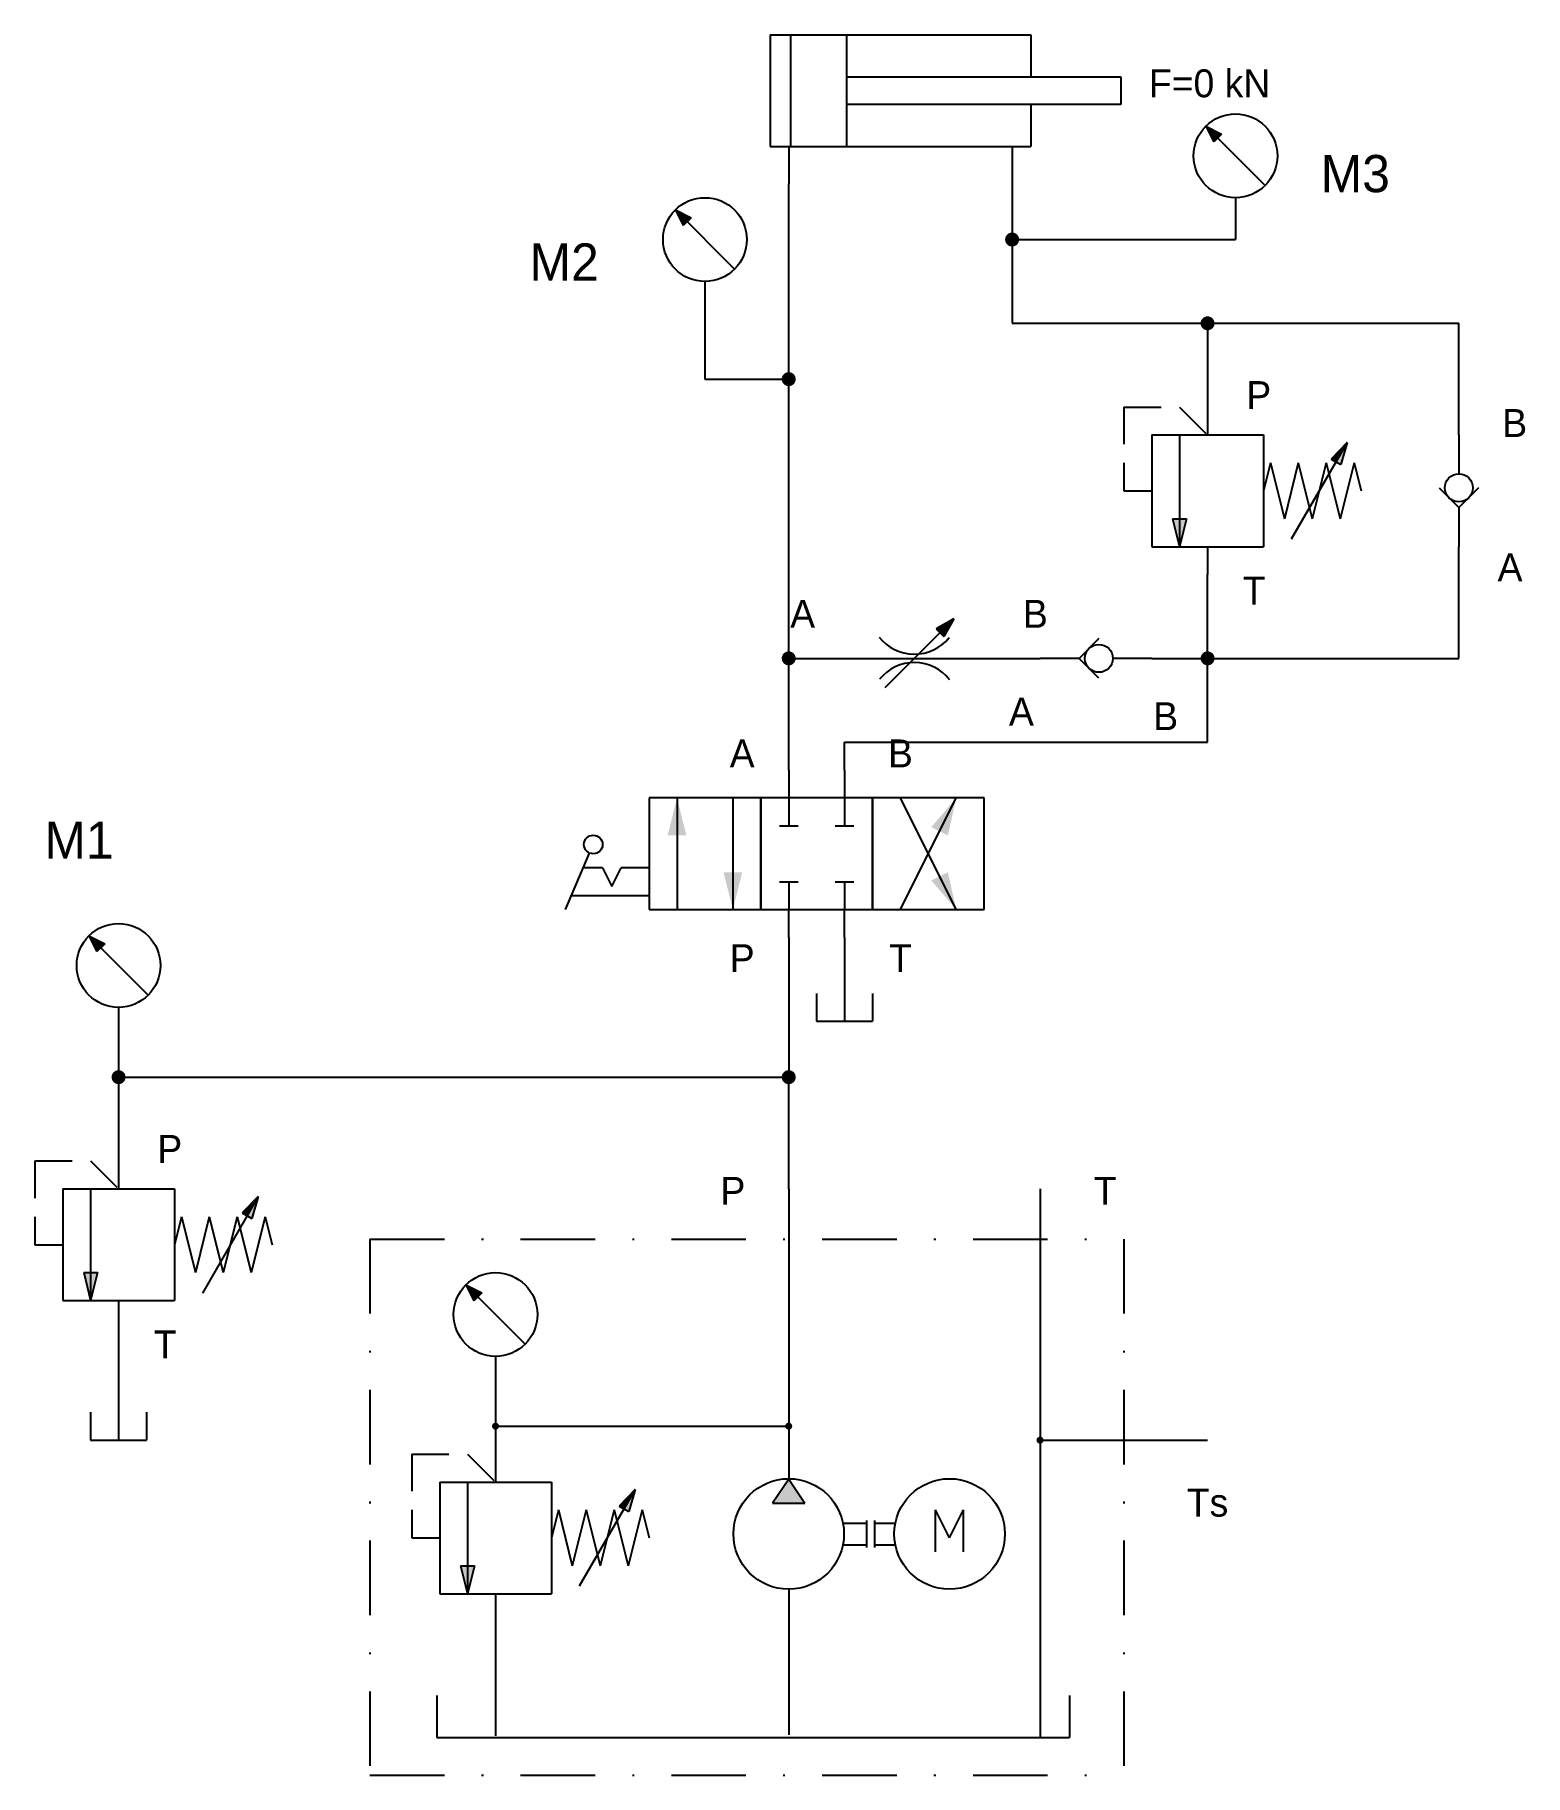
# Model space of a CAD drawing. Extents: x 3.4 to 83.4, y 2.5 to 96.
import ezdxf
from ezdxf.enums import TextEntityAlignment as Align

# ---------------------------------------------------------------- set-up
doc = ezdxf.new("R2010")
doc.units = 0
for name, pattern in [('AUSGEZOGEN', [0]), ('GESTRICHELT', [3, 2, -1]), ('STRICHPUNKTIERT', [8, 4, -2, 0, -2])]:
    doc.linetypes.add(name, pattern=pattern)
for name, color, linetype in [('1', 7, 'AUSGEZOGEN'), ('LINES', 7, 'AUSGEZOGEN'), ('TCONNECTIONS', 7, 'AUSGEZOGEN'), ('TEXT', 7, 'AUSGEZOGEN')]:
    doc.layers.add(name, color=color, linetype=linetype)

# ---------------------------------------------------------------- blocks, each defined once
blk = doc.blocks.new('B2')
at = {"layer": '1', "color": 7}
for p, q in [((22.5, 31.501), (22.5, 15.976)), ((36, 31.501), (36, 2.026)), ((5.159, 26.342), (8.341, 23.16)), ((5.159, 26.342), (5.583, 25.493)), ((5.159, 26.342), (6.008, 25.918)), ((6.008, 25.918), (5.583, 25.493)), ((6.75, 22.501), (6.75, 21.751)), ((6.75, 21.751), (6.75, 18.751)), ((6.75, 18.751), (22.5, 18.751)), ((6.75, 18.751), (6.75, 15.751)), ((36, 18.001), (45, 18.001)), ((22.5, 15.913), (21.636, 14.617)), ((22.5, 15.913), (23.364, 14.617)), ((3.75, 15.751), (9.75, 15.751)), ((3.75, 15.751), (3.75, 9.751)), ((5.25, 15.751), (5.25, 9.751)), ((9.75, 15.751), (9.75, 9.751)), ((14.25, 15.349), (11.25, 10.153)), ((14.25, 15.349), (13.39, 14.46)), ((14.25, 15.349), (13.91, 14.16)), ((10.125, 14.251), (9.75, 12.751)), ((10.125, 14.251), (10.875, 11.251)), ((11.625, 14.251), (10.875, 11.251)), ((11.625, 14.251), (12.375, 11.251)), ((13.125, 14.251), (12.375, 11.251)), ((13.125, 14.251), (13.875, 11.251)), ((13.39, 14.46), (13.91, 14.16)), ((14.625, 14.251), (13.875, 11.251)), ((14.625, 14.251), (15, 12.751)), ((21.636, 14.617), (23.364, 14.617)), ((30.375, 14.251), (30.375, 12.001)), ((30.375, 14.251), (31.125, 12.751)), ((31.875, 14.251), (31.125, 12.751)), ((31.875, 14.251), (31.875, 12.001)), ((25.38, 13.537), (26.676, 13.537)), ((26.676, 13.681), (26.676, 12.241)), ((27.108, 13.681), (27.108, 12.241)), ((27.108, 13.537), (28.26, 13.537)), ((25.38, 12.385), (26.676, 12.385)), ((27.108, 12.385), (28.26, 12.385)), ((4.875, 11.251), (5.625, 11.251)), ((4.875, 11.251), (5.25, 9.751)), ((4.875, 11.251), (5.25, 9.751)), ((4.875, 11.251), (5.625, 11.251)), ((5.625, 11.251), (5.25, 9.751)), ((5.625, 11.251), (5.25, 9.751)), ((3.75, 9.751), (9.75, 9.751)), ((6.75, 9.751), (6.75, 8.251)), ((22.5, 10.009), (22.5, 8.641)), ((22.5, 8.641), (22.5, 2.161)), ((6.75, 8.251), (6.75, 2.123)), ((3.6, 4.276), (3.6, 2.026)), ((37.575, 4.276), (37.575, 2.026)), ((3.6, 2.026), (37.575, 2.026))]:
    blk.add_line(p, q, dxfattribs=at)
at = {"layer": '1', "color": 7, "linetype": 'STRICHPUNKTIERT'}
for p, q in [((0, 28.801), (40.5, 28.801)), ((0, 28.801), (40.5, 28.801)), ((0, 28.801), (0, 0.001)), ((0, 28.801), (0, 0.001)), ((40.5, 28.801), (40.5, 0.001)), ((40.5, 28.801), (40.5, 0.001)), ((0, 0.001), (40.5, 0.001)), ((0, 0.001), (40.5, 0.001))]:
    blk.add_line(p, q, dxfattribs=at)
at = {"layer": '1', "color": 7, "linetype": 'GESTRICHELT'}
for p, q in [((2.25, 17.251), (2.25, 12.751)), ((2.25, 17.251), (2.25, 12.751)), ((2.25, 17.251), (5.25, 17.251)), ((2.25, 17.251), (5.25, 17.251)), ((5.25, 17.251), (6.75, 15.751)), ((5.25, 17.251), (6.75, 15.751)), ((2.25, 12.751), (3.75, 12.751)), ((2.25, 12.751), (3.75, 12.751))]:
    blk.add_line(p, q, dxfattribs=at)
at = {"layer": '1', "color": 7, "const_width": 0.188}
for points in [[(6.656, 18.751, 1), (6.844, 18.751, 1)], [(22.406, 18.751, 1), (22.594, 18.751, 1)], [(35.906, 18.001, 1), (36.094, 18.001, 1)]]:
    blk.add_lwpolyline(points, format="xyb", close=True, dxfattribs=at)
at = {"layer": '1', "color": 7}
for centre, radius in [((6.75, 24.751), 2.25), ((22.5, 12.961), 2.969), ((31.14, 12.961), 2.969)]:
    blk.add_circle(centre, radius, dxfattribs=at)
for points in [[(5.159, 26.342), (5.583, 25.493), (5.159, 26.342), (5.796, 25.705)], [(5.159, 26.342), (5.796, 25.705), (5.159, 26.342), (6.008, 25.918)], [(22.5, 15.913), (21.636, 14.617), (22.5, 15.913), (23.364, 14.617)], [(14.25, 15.349), (13.39, 14.46), (14.25, 15.349), (13.65, 14.31)], [(14.25, 15.349), (13.65, 14.31), (14.25, 15.349), (13.91, 14.16)], [(5.25, 9.751), (5.625, 11.251), (5.25, 9.751), (4.875, 11.251)]]:
    blk.add_solid(points, dxfattribs=at)
for s, p in [('P', (19.5, 30.644)), ('T', (39.5, 30.644)), ('Ts', (45, 13.894))]:
    blk.add_text(s, height=1.5, dxfattribs=at).set_placement(p, align=Align.CENTER)
blk = doc.blocks.new('B3')
at = {"layer": '1', "color": 7}
for p, q in [((4.5, 10.5), (4.5, 7.5)), ((1.5, 7.5), (1.5, 1.5)), ((1.5, 7.5), (7.5, 7.5)), ((3, 7.5), (3, 1.5)), ((7.5, 7.5), (7.5, 1.5)), ((12, 7.098), (9, 1.902)), ((12, 7.098), (11.14, 6.209)), ((12, 7.098), (11.659, 5.909)), ((7.875, 6), (7.5, 4.5)), ((7.875, 6), (8.625, 3)), ((9.375, 6), (8.625, 3)), ((9.375, 6), (10.125, 3)), ((10.875, 6), (10.125, 3)), ((10.875, 6), (11.625, 3)), ((11.14, 6.209), (11.659, 5.909)), ((12.375, 6), (11.625, 3)), ((12.375, 6), (12.75, 4.5)), ((2.625, 3), (3.375, 3)), ((2.625, 3), (3, 1.5)), ((2.625, 3), (3, 1.5)), ((2.625, 3), (3.375, 3)), ((3.375, 3), (3, 1.5)), ((3.375, 3), (3, 1.5)), ((1.5, 1.5), (7.5, 1.5)), ((4.5, 1.5), (4.5, 0))]:
    blk.add_line(p, q, dxfattribs=at)
at = {"layer": '1', "color": 7, "linetype": 'GESTRICHELT'}
for p, q in [((0, 9), (3, 9)), ((0, 9), (3, 9)), ((0, 9), (0, 4.5)), ((0, 9), (0, 4.5)), ((3, 9), (4.5, 7.5)), ((3, 9), (4.5, 7.5)), ((0, 4.5), (1.5, 4.5)), ((0, 4.5), (1.5, 4.5))]:
    blk.add_line(p, q, dxfattribs=at)
at = {"layer": '1', "color": 7}
for points in [[(12, 7.098), (11.14, 6.209), (12, 7.098), (11.4, 6.059)], [(12, 7.098), (11.4, 6.059), (12, 7.098), (11.659, 5.909)], [(3, 1.5), (3.375, 3), (3, 1.5), (2.625, 3)]]:
    blk.add_solid(points, dxfattribs=at)
for s, p in [('P', (7.25, 8.893)), ('T', (7, -1.607))]:
    blk.add_text(s, height=1.5, dxfattribs=at).set_placement(p, align=Align.CENTER)
blk = doc.blocks.new('B4')
at = {"layer": '1', "color": 7}
for p, q in [((2, 3.5), (2, 0.5)), ((0.5, 2), (0.5, 0.5)), ((3.5, 2), (3.5, 0.5)), ((0.5, 0.5), (3.5, 0.5))]:
    blk.add_line(p, q, dxfattribs=at)
blk = doc.blocks.new('B5')
at = {"layer": '1', "color": 7}
for p, q in [((0.659, 4.591), (3.841, 1.409)), ((0.659, 4.591), (1.083, 3.75)), ((0.659, 4.591), (1.507, 4.167)), ((1.507, 4.167), (1.083, 3.75)), ((2.25, 0.75), (2.25, 0))]:
    blk.add_line(p, q, dxfattribs=at)
blk.add_circle((2.25, 3), 2.25, dxfattribs=at)
for points in [[(0.659, 4.591), (1.295, 3.954), (0.659, 4.591), (1.507, 4.167)], [(0.659, 4.591), (1.083, 3.75), (0.659, 4.591), (1.295, 3.954)]]:
    blk.add_solid(points, dxfattribs=at)
blk = doc.blocks.new('B6')
at = {"layer": '1', "color": 7}
for p, q in [((2, 3.5), (2, 0.5)), ((0.5, 2), (0.5, 0.5)), ((3.5, 2), (3.5, 0.5)), ((0.5, 0.5), (3.5, 0.5))]:
    blk.add_line(p, q, dxfattribs=at)
blk = doc.blocks.new('B7')
at = {"layer": 'TCONNECTIONS', "color": 7, "const_width": 0.375}
blk.add_lwpolyline([(1.3125, 1.5, 1), (1.6875, 1.5, 1)], format="xyb", close=True, dxfattribs=at)
blk = doc.blocks.new('B8')
at = {"layer": '1', "color": 7}
for p, q in [((12, 9), (12, 7.5)), ((15, 9), (15, 7.5)), ((10.5, 7.5), (4.5, 7.5)), ((4.5, 7.5), (4.5, 1.5)), ((6, 7.5), (6, 1.5)), ((9, 7.5), (9, 1.5)), ((10.5, 1.5), (10.5, 7.5)), ((16.5, 7.5), (10.5, 7.5)), ((10.5, 7.5), (10.5, 1.5)), ((12, 7.5), (12, 6)), ((15, 7.5), (15, 6)), ((16.5, 1.5), (16.5, 7.5)), ((22.5, 7.5), (16.5, 7.5)), ((16.5, 7.5), (16.5, 1.5)), ((21, 1.5), (18, 7.5)), ((18, 1.5), (21, 7.5)), ((22.5, 1.5), (22.5, 7.5)), ((11.5, 6), (12.5, 6)), ((14.5, 6), (15.5, 6)), ((0, 1.5), (1.303, 4.541)), ((2, 3.75), (0.964, 3.75)), ((2, 3.75), (2.5, 2.75)), ((2.5, 2.75), (3, 3.75)), ((4.5, 3.75), (3, 3.75)), ((11.5, 3), (12.5, 3)), ((12, 3), (12, 1.5)), ((14.5, 3), (15.5, 3)), ((15, 3), (15, 1.5)), ((4.5, 2.25), (0.321, 2.25)), ((4.5, 1.5), (10.5, 1.5)), ((10.5, 1.5), (16.5, 1.5)), ((12, 0), (12, 1.5)), ((15, 0), (15, 1.5)), ((16.5, 1.5), (22.5, 1.5))]:
    blk.add_line(p, q, dxfattribs=at)
blk.add_circle((1.5, 5), 0.5, dxfattribs=at)
for points in [[(6, 7.5), (5.5, 5.5), (6, 7.5), (6.5, 5.5)], [(21, 7.5), (20.55, 5.49), (21, 7.5), (19.66, 5.93)], [(9, 1.5), (9.5, 3.5), (9, 1.5), (8.5, 3.5)], [(21, 1.5), (20.55, 3.51), (21, 1.5), (19.66, 3.07)]]:
    blk.add_solid(points, dxfattribs=at)
for s, p in [('A', (9.5, 9.143)), ('B', (18, 9.143)), ('P', (9.5, -1.857)), ('T', (18, -1.857))]:
    blk.add_text(s, height=1.5, dxfattribs=at).set_placement(p, align=Align.CENTER)
blk = doc.blocks.new('B9')
at = {"layer": 'TCONNECTIONS', "color": 7, "const_width": 0.375}
blk.add_lwpolyline([(1.3125, 1.5, 1), (1.6875, 1.5, 1)], format="xyb", close=True, dxfattribs=at)
blk = doc.blocks.new('B10')
at = {"layer": '1', "color": 7}
for p, q in [((0, 8), (0, 2)), ((0, 8), (14, 8)), ((1.1, 8), (1.1, 2)), ((4.1, 8), (4.1, 2)), ((14, 8), (14, 5.75)), ((4.1, 5.75), (18.85, 5.75)), ((18.85, 5.75), (18.85, 4.25)), ((18.85, 4.25), (4.1, 4.25)), ((14, 4.25), (14, 2)), ((0, 2), (14, 2)), ((1, 2), (1, 0)), ((13, 2), (13, 0))]:
    blk.add_line(p, q, dxfattribs=at)
blk.add_text('F=0 kN', height=1.5, dxfattribs=at).set_placement((20.35, 4.643))
blk = doc.blocks.new('B11')
at = {"layer": '1', "color": 7}
for p, q in [((0.659, 4.591), (3.841, 1.409)), ((0.659, 4.591), (1.083, 3.75)), ((0.659, 4.591), (1.507, 4.167)), ((1.507, 4.167), (1.083, 3.75)), ((2.25, 0.75), (2.25, 0))]:
    blk.add_line(p, q, dxfattribs=at)
blk.add_circle((2.25, 3), 2.25, dxfattribs=at)
for points in [[(0.659, 4.591), (1.295, 3.954), (0.659, 4.591), (1.507, 4.167)], [(0.659, 4.591), (1.083, 3.75), (0.659, 4.591), (1.295, 3.954)]]:
    blk.add_solid(points, dxfattribs=at)
blk = doc.blocks.new('B12')
at = {"layer": 'TCONNECTIONS', "color": 7, "const_width": 0.375}
blk.add_lwpolyline([(1.3125, 1.5, 1), (1.6875, 1.5, 1)], format="xyb", close=True, dxfattribs=at)
blk = doc.blocks.new('B13')
at = {"layer": '1', "color": 7}
for p, q in [((4.5, 10.5), (4.5, 7.5)), ((1.5, 7.5), (1.5, 1.5)), ((1.5, 7.5), (7.5, 7.5)), ((3, 7.5), (3, 1.5)), ((7.5, 7.5), (7.5, 1.5)), ((12, 7.098), (9, 1.902)), ((12, 7.098), (11.14, 6.209)), ((12, 7.098), (11.659, 5.909)), ((7.875, 6), (7.5, 4.5)), ((7.875, 6), (8.625, 3)), ((9.375, 6), (8.625, 3)), ((9.375, 6), (10.125, 3)), ((10.875, 6), (10.125, 3)), ((10.875, 6), (11.625, 3)), ((11.14, 6.209), (11.659, 5.909)), ((12.375, 6), (11.625, 3)), ((12.375, 6), (12.75, 4.5)), ((2.625, 3), (3.375, 3)), ((2.625, 3), (3, 1.5)), ((2.625, 3), (3, 1.5)), ((2.625, 3), (3.375, 3)), ((3.375, 3), (3, 1.5)), ((3.375, 3), (3, 1.5)), ((1.5, 1.5), (7.5, 1.5)), ((4.5, 1.5), (4.5, 0))]:
    blk.add_line(p, q, dxfattribs=at)
at = {"layer": '1', "color": 7, "linetype": 'GESTRICHELT'}
for p, q in [((0, 9), (3, 9)), ((0, 9), (3, 9)), ((0, 9), (0, 4.5)), ((0, 9), (0, 4.5)), ((3, 9), (4.5, 7.5)), ((3, 9), (4.5, 7.5)), ((0, 4.5), (1.5, 4.5)), ((0, 4.5), (1.5, 4.5))]:
    blk.add_line(p, q, dxfattribs=at)
at = {"layer": '1', "color": 7}
for points in [[(12, 7.098), (11.14, 6.209), (12, 7.098), (11.4, 6.059)], [(12, 7.098), (11.4, 6.059), (12, 7.098), (11.659, 5.909)], [(3, 1.5), (3.375, 3), (3, 1.5), (2.625, 3)]]:
    blk.add_solid(points, dxfattribs=at)
for s, p in [('P', (7.25, 8.893)), ('T', (7, -1.607))]:
    blk.add_text(s, height=1.5, dxfattribs=at).set_placement(p, align=Align.CENTER)
blk = doc.blocks.new('B14')
at = {"layer": '1', "color": 7}
for p, q in [((0.659, 4.591), (3.841, 1.409)), ((0.659, 4.591), (1.083, 3.75)), ((0.659, 4.591), (1.507, 4.167)), ((1.507, 4.167), (1.083, 3.75)), ((2.25, 0.75), (2.25, 0))]:
    blk.add_line(p, q, dxfattribs=at)
blk.add_circle((2.25, 3), 2.25, dxfattribs=at)
for points in [[(0.659, 4.591), (1.295, 3.954), (0.659, 4.591), (1.507, 4.167)], [(0.659, 4.591), (1.083, 3.75), (0.659, 4.591), (1.295, 3.954)]]:
    blk.add_solid(points, dxfattribs=at)
blk = doc.blocks.new('B15')
at = {"layer": 'TCONNECTIONS', "color": 7, "const_width": 0.375}
blk.add_lwpolyline([(1.3125, 1.5, 1), (1.6875, 1.5, 1)], format="xyb", close=True, dxfattribs=at)
blk = doc.blocks.new('B16')
at = {"layer": '1', "color": 7}
for p, q in [((3.161, 2.121), (2.1, 1.061)), ((2.1, 1.061), (0, 1.061)), ((3.161, 0), (2.1, 1.061)), ((6, 1.061), (3.915, 1.061))]:
    blk.add_line(p, q, dxfattribs=at)
blk.add_circle((3.161, 1.061), 0.75, dxfattribs=at)
for s, p in [('A', (-1, -2.546)), ('B', (6.75, -2.796))]:
    blk.add_text(s, height=1.5, dxfattribs=at).set_placement(p, align=Align.CENTER)
blk = doc.blocks.new('B17')
at = {"layer": '1', "color": 7}
for p, q in [((7.371, 4.647), (3.659, 0.935)), ((7.371, 4.647), (6.417, 4.117)), ((6.417, 4.117), (6.841, 3.693)), ((7.371, 4.647), (6.841, 3.693)), ((0, 2.526), (10.5, 2.526))]:
    blk.add_line(p, q, dxfattribs=at)
for centre, start, end in [((5.25, 5.151), 218, 321), ((5.25, -0.099), 38, 141)]:
    blk.add_arc(centre, 2.401, start, end, dxfattribs=at)
blk.add_solid([(7.371, 4.647), (6.417, 4.117), (7.371, 4.647), (6.841, 3.693)], dxfattribs=at)
for s, p in [('A', (-0.75, 4.169)), ('B', (11.75, 4.169))]:
    blk.add_text(s, height=1.5, dxfattribs=at).set_placement(p, align=Align.CENTER)
blk = doc.blocks.new('B18')
at = {"layer": 'TCONNECTIONS', "color": 7, "const_width": 0.375}
blk.add_lwpolyline([(1.3125, 1.5, 1), (1.6875, 1.5, 1)], format="xyb", close=True, dxfattribs=at)
blk = doc.blocks.new('B19')
at = {"layer": 'TCONNECTIONS', "color": 7, "const_width": 0.375}
blk.add_lwpolyline([(1.3125, 1.5, 1), (1.6875, 1.5, 1)], format="xyb", close=True, dxfattribs=at)
blk = doc.blocks.new('B20')
at = {"layer": '1', "color": 7}
for p, q in [((1.061, 6), (1.061, 3.915)), ((0, 3.161), (1.061, 2.1)), ((2.121, 3.161), (1.061, 2.1)), ((1.061, 2.1), (1.061, 0))]:
    blk.add_line(p, q, dxfattribs=at)
blk.add_circle((1.061, 3.161), 0.75, dxfattribs=at)
for s, p in [('B', (4.061, 5.893)), ('A', (3.811, -1.857))]:
    blk.add_text(s, height=1.5, dxfattribs=at).set_placement(p, align=Align.CENTER)
blk = doc.blocks.new('B21')
at = {"layer": 'TCONNECTIONS', "color": 7, "const_width": 0.375}
blk.add_lwpolyline([(1.3125, 1.5, 1), (1.6875, 1.5, 1)], format="xyb", close=True, dxfattribs=at)
blk = doc.blocks.new('B22')
at = {"layer": 'TEXT', "color": 7}
blk.add_text('M1', height=2, dxfattribs=at).set_placement((3.25, 1.732), align=Align.CENTER)
blk = doc.blocks.new('B23')
at = {"layer": 'TEXT', "color": 7}
blk.add_text('M2', height=2, dxfattribs=at).set_placement((3.25, 1.732), align=Align.CENTER)
blk = doc.blocks.new('B24')
at = {"layer": 'TEXT', "color": 7}
blk.add_text('M3', height=2, dxfattribs=at).set_placement((3.25, 1.732), align=Align.CENTER)
blk = doc.blocks.new('B1')
at = {"layer": 'LINES', "color": 7}
for p, q in [((139.25, 77.501), (139.25, 88.001)), ((139.25, 88.001), (139.25, 88.001)), ((151.25, 88.001), (151.25, 85.001)), ((163.25, 86.501), (163.25, 86.501)), ((163.25, 86.501), (163.25, 85.001)), ((151.25, 85.001), (151.25, 85.001)), ((151.25, 85.001), (151.25, 85.001)), ((151.25, 85.001), (163.25, 85.001)), ((151.25, 85.001), (151.25, 80.501)), ((134.75, 82.001), (134.75, 77.501)), ((151.25, 80.501), (161.75, 80.501)), ((161.75, 80.501), (161.75, 80.501)), ((161.75, 80.501), (175.25, 80.501)), ((161.75, 80.501), (161.75, 77.501)), ((175.25, 74.501), (175.25, 80.501)), ((134.75, 77.501), (139.25, 77.501)), ((139.25, 77.501), (139.25, 77.501)), ((139.25, 76.001), (139.25, 77.501)), ((161.75, 77.501), (161.75, 77.501)), ((139.25, 62.501), (139.25, 76.001)), ((139.25, 76.001), (139.25, 76.001)), ((175.25, 74.501), (175.25, 74.501)), ((175.25, 62.501), (175.25, 68.501)), ((175.25, 68.501), (175.25, 68.501)), ((161.75, 62.501), (161.75, 67.001)), ((161.75, 67.001), (161.75, 67.001)), ((139.25, 56.501), (139.25, 62.501)), ((139.25, 62.501), (139.25, 62.501)), ((139.25, 62.501), (140.75, 62.501)), ((139.25, 62.501), (139.25, 62.501)), ((140.75, 62.501), (140.75, 62.501)), ((151.25, 62.501), (151.25, 62.501)), ((151.25, 62.501), (152.75, 62.501)), ((152.75, 62.501), (152.75, 62.501)), ((158.75, 62.501), (160.25, 62.501)), ((160.25, 62.501), (160.25, 62.501)), ((160.25, 62.501), (161.75, 62.501)), ((161.75, 58.001), (161.75, 62.501)), ((161.75, 62.501), (175.25, 62.501)), ((142.25, 56.501), (142.25, 58.001)), ((142.25, 58.001), (161.75, 58.001)), ((139.25, 47.501), (139.25, 43.001)), ((142.25, 47.501), (142.25, 47.501)), ((142.25, 47.501), (142.25, 47.501)), ((142.25, 47.501), (142.25, 46.001)), ((103.25, 43.001), (103.25, 40.001)), ((139.25, 43.001), (139.25, 43.001)), ((139.25, 43.001), (139.25, 40.001)), ((103.25, 40.001), (103.25, 40.001)), ((103.25, 40.001), (103.25, 37.001)), ((103.25, 40.001), (139.25, 40.001)), ((103.25, 40.001), (103.25, 40.001)), ((139.25, 34.001), (139.25, 40.001)), ((139.25, 40.001), (139.25, 40.001)), ((103.25, 37.001), (103.25, 37.001)), ((139.25, 34.001), (139.25, 34.001)), ((103.25, 26.501), (103.25, 25.001)), ((103.25, 25.001), (103.25, 25.001)), ((103.25, 25.001), (103.25, 23.501))]:
    blk.add_line(p, q, dxfattribs=at)

msp = doc.modelspace()

# ---------------------------------------------------------------- block references
at = {"layer": '1'}
for name, p in [('B10', (42.875, 88.001)), ('B14', (65.625, 86.501)), ('B24', (71.062, 85.813)), ('B1', (-95.375, 0)), ('B11', (37.125, 82.001)), ('B15', (54.375, 83.501)), ('B23', (28.562, 81.063)), ('B21', (64.875, 79.001)), ('B12', (42.375, 76.001)), ('B13', (61.875, 67.001)), ('B20', (78.814, 68.501)), ('B17', (45.375, 59.975)), ('B18', (42.375, 61.001)), ('B16', (57.375, 61.44)), ('B19', (64.875, 61.001)), ('B8', (31.875, 47.501)), ('B22', (2.5, 50.001)), ('B5', (5.625, 43.001)), ('B6', (44.875, 42.501)), ('B7', (6.375, 38.501)), ('B9', (42.375, 38.501)), ('B3', (3.375, 26.501)), ('B2', (21.375, 2.5)), ('B4', (5.875, 20.001))]:
    msp.add_blockref(name, p, dxfattribs=at)

doc.saveas('drawing.dxf')
